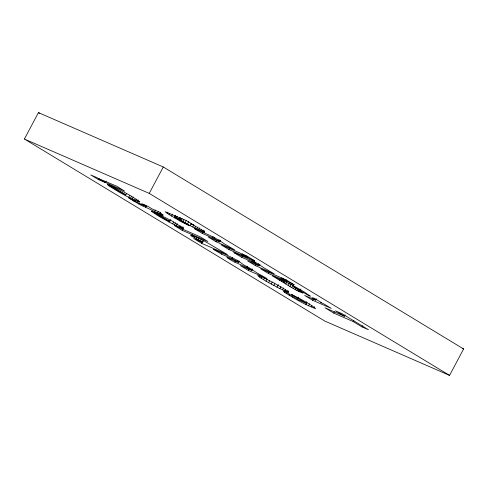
<?xml version="1.0" encoding="UTF-8"?>
<svg xmlns="http://www.w3.org/2000/svg" width="488" height="488" viewBox="0 0 488 488"><rect width="100%" height="100%" fill="white"/><g stroke="black" fill="none" stroke-linecap="round" stroke-linejoin="round"><path stroke-width="0.73" d="M24.4 139.025L38.442 112.612L163.279 166.975L463.6 348.975L449.558 375.388L324.721 321.025L24.4 139.025L149.237 193.388L449.558 375.388M98.613 179.682L104.92 182.433L97.082 177.681L90.768 174.93L98.613 179.682L99.314 178.358M105.42 182.427L124.678 191.082L116.278 185.989L100.229 179.279L105.42 182.427L106.122 181.109M126.551 193.577L125.849 194.901L110.093 185.349C120.329 189.966 130.528 195.072 139.592 201.721C128.893 198.555 118.645 191.741 108.922 185.885L109.623 184.562M110.203 186.727L110.904 185.403M128.698 197.244L129.747 195.261M130.558 198.165L131.607 196.182M132.327 199.019L133.376 197.036M160.625 212.335L159.924 213.653L162.821 215.409L138.787 203.984L133.779 201.068L134.481 199.744M135.585 200.501L136.286 199.183M137.476 201.294L138.177 199.976M138.787 203.984L139.495 202.666M140.861 205.094L141.563 203.777M149.237 193.388L163.279 166.975M142.929 206.137L143.631 204.82M145.253 207.241L145.961 205.918M154.684 211.371L155.385 210.054M157.581 213.128L158.283 211.804M175.161 215.629L174.46 216.946L174.899 217.319L189.545 225.773L181.81 222.016L169.19 214.641L167.274 213.421L167.976 212.103M169.19 214.641L169.891 213.317M171.636 216.135L172.685 214.159M170.837 219.545L169.781 221.528L162.004 217.453L151.744 211.06L151.286 211.194L157.978 215.733L168.927 221.955L169.629 220.637M174.46 216.946L174.966 217.056L175.668 215.739M174.588 217.91L175.601 215.995M168.927 221.955L172.63 223.864L173.685 221.887M174.966 217.056L176.504 217.691L177.205 216.373M177.266 219.478L177.968 218.16M172.63 223.864L174.49 224.791L175.546 222.809M167.274 213.421L165.151 211.701L186.648 220.759L194.004 225.218L191.241 224.016L202.923 230.574L204.801 232.294C195.901 228.933 187.258 224.559 179.419 219.161L180.041 217.605M179.419 219.161L180.121 217.837M174.49 224.791L176.26 225.645L177.309 223.663M179.84 219.539L180.548 218.221M179.675 220.851L180.377 219.527M181.072 220.399L182.128 218.417M176.26 225.645L179.517 227.127L180.218 225.81M182.884 221.534L183.939 219.551M179.517 227.127L181.414 227.92L182.115 226.597M185.044 222.809L186.453 220.167M181.414 227.92L182.707 228.384L183.415 227.066M182.134 230.299L207.912 241.523L200.031 236.747L174.253 225.523L182.134 230.299L182.835 228.976M187.416 224.144L188.826 221.503M190.003 225.535L191.058 223.553M192.797 226.987L193.852 225.005M194.84 228.006L195.889 226.023M203.673 240.425L202.618 242.402L191.589 235.997L192.29 234.673M196.841 228.976L197.89 226.993M192.76 236.784L193.461 235.466M194.401 237.802L195.102 236.485M198.805 229.885L199.854 227.908M196.274 238.919L196.975 237.595M200.733 230.745L201.434 229.427M202.636 231.55L203.337 230.232M198.274 240.053L199.324 238.077M220.436 240.541L219.734 241.865L219.027 241.67L208.12 236.961L215.983 241.719L234.655 249.856L224.242 243.786C215.196 237.113 204.49 233.099 194.297 228.579L202.191 233.368L202.892 232.044M203.99 232.068L204.698 230.745M200.391 241.218L201.44 239.236M202.618 242.402L193.706 238.522L201.642 243.329L203.045 240.688M202.191 233.368L212.463 237.839L213.164 236.515M212.463 237.839L214.141 238.601L214.842 237.278M215.983 241.719L216.684 240.401M219.734 241.865L218.404 240.889L219.106 239.565M219.447 241.566L220.149 240.242M239.364 261.092L238.662 262.41L238.107 262.276L226.938 257.45C234.514 263.337 244.329 265.13 252.113 270.559L240.395 265.606L248.276 270.382L266.948 278.514L256.883 272.877L250.539 268.528L243.561 264.807C234.819 257.707 223.589 254.016 213.476 249.295L221.357 254.065L222.058 252.747M228.86 249.527L247.538 257.658L239.675 252.894L221.003 244.762L228.86 249.527L229.561 248.209M221.357 254.065L231.995 258.701L232.697 257.377M234.813 262.227L235.515 260.903M238.662 262.41L237.345 261.458L238.046 260.135M259.988 264.514L259.287 265.832L258.573 265.637L247.672 260.928L255.529 265.692L274.207 273.823L263.788 267.753C254.748 261.08 244.043 257.072 233.844 252.546L241.743 257.335L242.444 256.011M246.928 267.528L247.629 266.204M241.743 257.335L252.009 261.806L252.711 260.482M248.276 270.382L248.978 269.059M252.009 261.806L253.693 262.568L254.394 261.245M253.693 262.568L255.212 263.319L255.913 262.001M251.82 270.26L252.522 268.943M255.529 265.692L256.231 264.368M259.287 265.832L257.951 264.856L258.652 263.538M259.262 276.995L257.688 275.439L263.508 277.696L273.676 282.833L285.431 289.671L288.743 292.373L279.874 288.658L266.009 281.179L259.262 276.995L259.964 275.671M261.068 278.178L262.117 276.196M263.514 279.691L264.569 277.709M268.412 273.493L287.084 281.625L279.228 276.867L260.549 268.736L268.412 273.493L269.114 272.176M266.009 281.179L267.064 279.197M268.559 282.65L269.608 280.667M271.151 284.101L272.206 282.119M273.792 285.529L274.848 283.546M279.807 280.399L272.426 275.927L292.806 285.34L303.92 291.757L310.368 296.167L308.776 295.679L293.569 286.615L303.115 293.087C294.642 290.348 287.511 284.571 279.807 280.399L280.509 279.081M276.958 287.188L278.361 284.547M281.484 281.228L282.186 279.911M282.942 281.911L283.644 280.588M279.874 288.658L280.929 286.676M283.321 282.339L284.022 281.021M284.077 282.93L284.779 281.606M282.546 289.939L283.595 287.957M285.755 284.04L286.804 282.064M306.629 301.798L305.927 303.115L291.409 294.362C299.595 298.589 308.337 302.645 315.407 308.44C304.384 304.646 294.264 298.363 284.394 292.196L285.663 289.713M288.152 285.529L289.207 283.546M286.804 291.8L287.511 290.482M286.236 293.422L286.938 292.099M289.97 286.615L291.379 283.973M288.066 292.251L288.768 290.927M291.763 287.652L293.172 285.01M289.103 295.197L289.805 293.874M293.532 288.64L294.587 286.663M295.271 289.579L295.972 288.262M292.233 297.07L292.934 295.746M296.924 290.439L297.625 289.122M298.424 291.196L299.126 289.878M300.193 290.25L300.895 288.926M299.778 291.848L300.48 290.531M297.906 298.449L298.607 297.131M305.982 304.53L307.031 302.548M308.587 305.781L309.642 303.798M316.523 298.796L315.821 300.114L315.358 300.004L304.658 295.466L312.558 300.248L313.259 298.93M311.295 306.995L311.997 305.677M313.668 307.983L314.37 306.659M345.108 314.919L344.406 316.242L324.996 307.788L333.743 313.089L334.445 311.765M333.743 313.089L353.153 321.543L353.855 320.22M353.153 321.543L362.078 326.948L362.779 325.63M305.927 303.115L298.589 299.925L284.864 291.44L283.211 291.068L284.394 292.196M182.707 228.384L183.525 228.347L171.483 220.704L154.025 211.975L169.781 221.528M176.504 217.691L179.334 218.929M159.924 213.653L163.352 215.147L159.149 211.975L152.042 208.876L147.718 206.259L142.478 203.978L146.803 206.595L140.19 203.716L128.911 198.018L133.779 201.068M462.203 348.365L463.6 348.975M201.642 243.329L227.42 254.559L204.649 241.176L195.31 236.729L190.649 235.112L191.589 235.997M312.558 300.248L331.23 308.379L323.873 303.92L320.817 302.591L321.415 302.664L314.522 298.351L311.856 297.607L315.821 300.114M362.078 326.948L368.44 329.717L341.85 313.607L335.488 310.832L344.406 316.242M231.995 258.701L237.345 261.458M125.849 194.901L118.072 190.832L107.811 184.434L107.354 184.568L108.922 185.885M214.141 238.601L218.404 240.889M255.212 263.319L257.951 264.856M38.442 112.612L39.748 113.399M246.782 255.986L241.908 253.87L249.771 258.634L254.638 260.751L246.782 255.986M286.328 279.959L281.46 277.837L289.317 282.601L294.191 284.724L286.328 279.959"/></g></svg>
